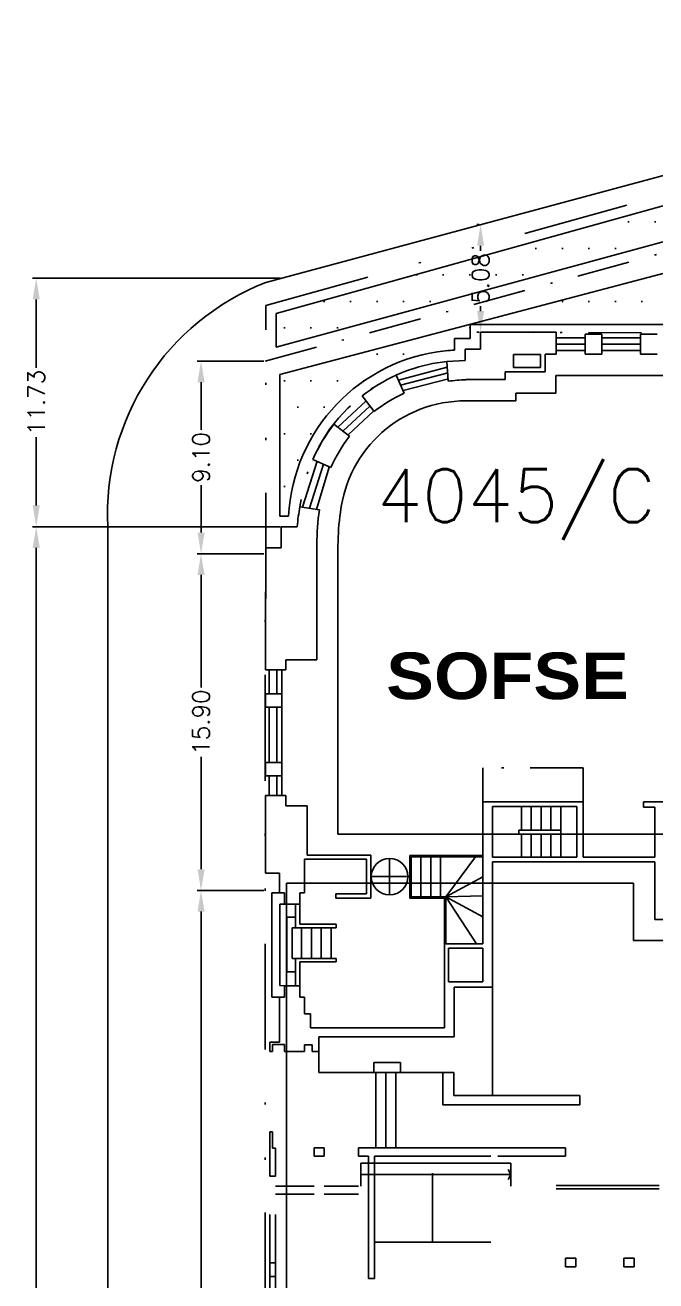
# Model space of a CAD drawing. Header units: metres. Extents: x -2640 to -492, y 2614 to 2999.
# Drawn here: x -2214.4 to -2184.6, y 2809.7 to 2869 of the extents above; entities that cross this region are included whole.
import ezdxf

# ---------------------------------------------------------------- set-up
doc = ezdxf.new("R2010")
doc.units = ezdxf.units.M
doc.header["$LTSCALE"] = 10
doc.header["$MEASUREMENT"] = 0
doc.linetypes.add('DASHDOT2', pattern=[0.5, 0.25, -0.125, 0, -0.125])
doc.linetypes.add('DIVIDE', pattern=[1.25, 0.5, -0.25, 0, -0.25, 0, -0.25])
doc.layers.get('0').update_dxf_attribs({"linetype": 'CONTINUOUS'})
doc.layers.get('DEFPOINTS').update_dxf_attribs({"linetype": 'CONTINUOUS'})
for name, color, linetype in [('ADIF', 150, 'CONTINUOUS'), ('CALLES', 2, 'CONTINUOUS'), ('COTAS', 2, 'CONTINUOUS'), ('EDIFICIOS', 4, 'CONTINUOUS'), ('ESCALERA', 4, 'CONTINUOUS'), ('HABILITA', 181, 'CONTINUOUS'), ('LIMITE', 2, 'DASHDOT2'), ('LINE_02', 2, 'CONTINUOUS'), ('LOCALES', 1, 'CONTINUOUS'), ('MUROS-NUEVOS', 3, 'CONTINUOUS'), ('PERMUTA', 130, 'CONTINUOUS'), ('TEXT-03', 3, 'CONTINUOUS'), ('Titulo (Solo límites)', 102, 'DIVIDE'), ('TMR', 220, 'CONTINUOUS')]:
    doc.layers.add(name, color=color, linetype=linetype)
doc.styles.add('ROMANS', font='romans.shx')
doc.styles.add('SANSSERIFBOLD', font='sasb____.pfb', dxfattribs={"width": 0.8, "height": 8})
doc.dimstyles.new('CHICAS', dxfattribs={"dimtxt": 0.8, "dimasz": 1, "dimexe": 0.18, "dimexo": 0.0625, "dimgap": 0.09, "dimtad": 0, "dimzin": 0, "dimdsep": 46, "dimtxsty": 'ROMANS', "dimcen": 0.09, "dimclrd": 1, "dimclre": 1, "dimclrt": 7, "dimadec": 0, "dimazin": 0, "dimtfac": 1, "dimtmove": 2, "dimatfit": 3, "dimfxl": 0, "dimtolj": 1, "dimtzin": 0, "dimarcsym": 0})
pattern_1 = [(0, (-2264.68, 1649.6632), (0.625, 1.25), [0, -1.25])]

# ---------------------------------------------------------------- blocks, each defined once
blk = doc.blocks.new('*D12')
at = {"layer": 'COTAS', "color": 1, "lineweight": -2}
for p, q in [((-2192.98, 2859.538), (-2193.097, 2859.538)), ((-2192.917, 2858.538), (-2192.917, 2858.307)), ((-2192.917, 2855.458), (-2192.917, 2855.689)), ((-2192.98, 2854.458), (-2193.097, 2854.458))]:
    blk.add_line(p, q, dxfattribs=at)
at = {"layer": 'COTAS', "color": 1}
for points in [[(-2193.084, 2858.538), (-2192.751, 2858.538), (-2192.917, 2859.538)], [(-2193.084, 2855.458), (-2192.751, 2855.458), (-2192.917, 2854.458)]]:
    blk.add_solid(points, dxfattribs=at)
at = {"layer": 'DEFPOINTS', "color": 0}
for p in [(-2192.917, 2859.538), (-2192.917, 2854.458), (-2192.917, 2854.458)]:
    blk.add_point(p, dxfattribs=at)
at = {"layer": 'COTAS', "color": 7, "insert": (-2192.917, 2856.998), "char_height": 0.8, "attachment_point": 5, "rotation": 90, "style": 'ROMANS'}
blk.add_mtext('\\A1;5.08', dxfattribs=at)
blk = doc.blocks.new('*D13')
at = {"layer": 'COTAS', "color": 1, "lineweight": -2}
for p, q in [((-2202.39, 2857.003), (-2214.082, 2857.003)), ((-2213.902, 2856.003), (-2213.902, 2852.771)), ((-2213.902, 2846.273), (-2213.902, 2849.505)), ((-2202.39, 2845.273), (-2214.082, 2845.273))]:
    blk.add_line(p, q, dxfattribs=at)
at = {"layer": 'COTAS', "color": 1}
for points in [[(-2214.069, 2856.003), (-2213.736, 2856.003), (-2213.902, 2857.003)], [(-2214.069, 2846.273), (-2213.736, 2846.273), (-2213.902, 2845.273)]]:
    blk.add_solid(points, dxfattribs=at)
at = {"layer": 'DEFPOINTS', "color": 0}
for p in [(-2202.328, 2857.003), (-2213.902, 2845.273), (-2202.328, 2845.273)]:
    blk.add_point(p, dxfattribs=at)
at = {"layer": 'COTAS', "color": 7, "insert": (-2213.902, 2851.138), "char_height": 0.8, "attachment_point": 5, "rotation": 90, "style": 'ROMANS'}
blk.add_mtext('\\A1;11.73', dxfattribs=at)
blk = doc.blocks.new('*D39')
at = {"layer": 'COTAS', "color": 1, "lineweight": -2}
for p, q in [((-2202.39, 2845.273), (-2214.082, 2845.273)), ((-2213.902, 2844.273), (-2213.902, 2776.622)), ((-2213.902, 2704.943), (-2213.902, 2772.594)), ((-2204.452, 2703.943), (-2214.082, 2703.943))]:
    blk.add_line(p, q, dxfattribs=at)
at = {"layer": 'COTAS', "color": 1}
for points in [[(-2214.069, 2844.273), (-2213.736, 2844.273), (-2213.902, 2845.273)], [(-2214.069, 2704.943), (-2213.736, 2704.943), (-2213.902, 2703.943)]]:
    blk.add_solid(points, dxfattribs=at)
at = {"layer": 'DEFPOINTS', "color": 0}
for p in [(-2213.902, 2845.273), (-2202.328, 2845.273), (-2204.389, 2703.943)]:
    blk.add_point(p, dxfattribs=at)
at = {"layer": 'COTAS', "color": 7, "insert": (-2213.902, 2774.608), "char_height": 0.8, "attachment_point": 5, "rotation": 90, "style": 'ROMANS'}
blk.add_mtext('\\A1;141.33', dxfattribs=at)
blk = doc.blocks.new('*D278')
at = {"layer": 'COTAS', "color": 1, "lineweight": -2}
for p, q in [((-2204.477, 2828.092), (-2206.299, 2828.092)), ((-2206.119, 2827.092), (-2206.119, 2770.106)), ((-2206.119, 2709.092), (-2206.119, 2766.079)), ((-2204.496, 2708.092), (-2206.299, 2708.092))]:
    blk.add_line(p, q, dxfattribs=at)
at = {"layer": 'COTAS', "color": 1}
for points in [[(-2206.286, 2827.092), (-2205.952, 2827.092), (-2206.119, 2828.092)], [(-2206.286, 2709.092), (-2205.952, 2709.092), (-2206.119, 2708.092)]]:
    blk.add_solid(points, dxfattribs=at)
at = {"layer": 'DEFPOINTS', "color": 0}
for p in [(-2204.415, 2828.092), (-2206.119, 2708.092), (-2204.433, 2708.092)]:
    blk.add_point(p, dxfattribs=at)
at = {"layer": 'COTAS', "color": 7, "insert": (-2206.119, 2768.092), "char_height": 0.8, "attachment_point": 5, "rotation": 90, "style": 'ROMANS'}
blk.add_mtext('\\A1;120.00', dxfattribs=at)
blk = doc.blocks.new('*D279')
at = {"layer": 'COTAS', "color": 1, "lineweight": -2}
for p, q in [((-2203.147, 2843.992), (-2206.299, 2843.992)), ((-2206.119, 2842.992), (-2206.119, 2837.675)), ((-2206.119, 2829.092), (-2206.119, 2834.41)), ((-2203.147, 2828.092), (-2206.299, 2828.092))]:
    blk.add_line(p, q, dxfattribs=at)
at = {"layer": 'COTAS', "color": 1}
for points in [[(-2206.285, 2842.992), (-2205.952, 2842.992), (-2206.119, 2843.992)], [(-2206.285, 2829.092), (-2205.952, 2829.092), (-2206.119, 2828.092)]]:
    blk.add_solid(points, dxfattribs=at)
at = {"layer": 'DEFPOINTS', "color": 0}
for p in [(-2203.084, 2843.992), (-2206.119, 2828.092), (-2203.084, 2828.092)]:
    blk.add_point(p, dxfattribs=at)
at = {"layer": 'COTAS', "color": 7, "insert": (-2206.119, 2836.042), "char_height": 0.8, "attachment_point": 5, "rotation": 90, "style": 'ROMANS'}
blk.add_mtext('\\A1;15.90', dxfattribs=at)
blk = doc.blocks.new('*D280')
at = {"layer": 'COTAS', "color": 1, "lineweight": -2}
for p, q in [((-2203.147, 2853.092), (-2206.298, 2853.092)), ((-2206.118, 2852.092), (-2206.118, 2849.851)), ((-2206.118, 2844.992), (-2206.118, 2847.233)), ((-2203.147, 2843.992), (-2206.298, 2843.992))]:
    blk.add_line(p, q, dxfattribs=at)
at = {"layer": 'COTAS', "color": 1}
for points in [[(-2206.285, 2852.092), (-2205.952, 2852.092), (-2206.118, 2853.092)], [(-2206.285, 2844.992), (-2205.952, 2844.992), (-2206.118, 2843.992)]]:
    blk.add_solid(points, dxfattribs=at)
at = {"layer": 'DEFPOINTS', "color": 0}
for p in [(-2203.084, 2853.092), (-2206.118, 2843.992), (-2203.084, 2843.992)]:
    blk.add_point(p, dxfattribs=at)
at = {"layer": 'COTAS', "color": 7, "insert": (-2206.118, 2848.542), "char_height": 0.8, "attachment_point": 5, "rotation": 90, "style": 'ROMANS'}
blk.add_mtext('\\A1;9.10', dxfattribs=at)

msp = doc.modelspace()

# ---------------------------------------------------------------- hatches: boundary and pattern name
at = {"layer": 'HABILITA'}
h = msp.add_hatch(dxfattribs=at)
h.set_pattern_fill('DOTS', color=256, scale=20, style=0)
h.set_pattern_definition(pattern_1)
h.paths.add_polyline_path([(-2182.202, 2854.825), (-2182.202, 2857.785), (-2191.834, 2855.245), (-2191.754, 2854.827)])
h.paths.add_polyline_path([(-2202.402, 2852.459), (-2202.402, 2845.773), (-2201.984, 2845.773, -0.369892), (-2194.568, 2853.577, -0.012019), (-2194.145, 2853.611), (-2194.145, 2854.158), (-2193.417, 2854.158), (-2193.417, 2854.828)])
h.paths.add_polyline_path([(-2191.754, 2854.827), (-2191.834, 2855.245), (-2193.417, 2854.828)])
at = {"layer": 'PERMUTA'}
h = msp.add_hatch(dxfattribs=at)
h.set_pattern_fill('DOTS', color=256, scale=20, style=0)
h.set_pattern_definition(pattern_1)
edge = h.paths.add_edge_path()
edge.add_line((-2178.345, 2860.345), (-2202.564, 2853.752))
edge.add_line((-2202.564, 2853.752), (-2202.564, 2855.336))
edge.add_line((-2202.564, 2855.336), (-2162.408, 2866.52))
edge.add_line((-2162.408, 2866.52), (-2145.029, 2871.36))
edge.add_line((-2145.029, 2871.36), (-2132.235, 2874.923))
edge.add_line((-2132.235, 2874.923), (-2103.963, 2882.797))
edge.add_line((-2103.963, 2882.797), (-2103.959, 2883.537))
edge.add_line((-2103.959, 2883.537), (-2091.28, 2887.068))
edge.add_line((-2091.28, 2887.068), (-2091.287, 2884.253))
edge.add_line((-2091.287, 2884.253), (-2101.63, 2881.385))
edge.add_line((-2101.63, 2881.385), (-2136.812, 2871.736))
edge.add_line((-2136.812, 2871.736), (-2178.346, 2860.345))

# ---------------------------------------------------------------- linework, layer by layer
msp.add_line((-2202.87, 2814.887), (-2202.87, 2816.693))
at = {"layer": 'ADIF'}
for p, q in [((-2202.084, 2806.876), (-2202.084, 2828.442)), ((-2185.696, 2828.442), (-2202.084, 2828.442)), ((-2185.696, 2828.442), (-2185.696, 2825.724)), ((-2185.696, 2825.724), (-2177.643, 2825.724))]:
    msp.add_line(p, q, dxfattribs=at)
at = {"layer": 'CALLES'}
for p, q in [((-2203.064, 2856.805), (-2174.036, 2864.623)), ((-2210.522, 2845.273), (-2210.522, 2705.639))]:
    msp.add_line(p, q, dxfattribs=at)
msp.add_arc((-2198.78, 2845.857), 11.757, 111.37254, 182.84461, dxfattribs=at)
at = {"layer": 'EDIFICIOS'}
for p, q in [((-2192.917, 2854.458), (-2192.917, 2853.658)), ((-2189.345, 2854.458), (-2192.917, 2854.458)), ((-2189.345, 2854.458), (-2189.345, 2853.413)), ((-2187.984, 2853.418), (-2187.984, 2854.36)), ((-2187.984, 2854.36), (-2187.197, 2854.36)), ((-2187.197, 2854.36), (-2187.197, 2853.418)), ((-2185.369, 2854.36), (-2184.582, 2854.36)), ((-2185.369, 2853.418), (-2185.369, 2854.36)), ((-2193.645, 2853.658), (-2193.645, 2853.125)), ((-2192.917, 2853.658), (-2193.645, 2853.658)), ((-2191.363, 2853.409), (-2191.362, 2852.786)), ((-2191.363, 2853.409), (-2190.081, 2853.409)), ((-2190.081, 2853.409), (-2190.081, 2852.786)), ((-2189.87, 2853.413), (-2189.87, 2852.58)), ((-2189.345, 2853.413), (-2189.87, 2853.413)), ((-2187.197, 2853.418), (-2187.984, 2853.418)), ((-2184.582, 2853.418), (-2185.369, 2853.418)), ((-2194.516, 2853.08), (-2193.645, 2853.125)), ((-2194.449, 2852.151), (-2194.516, 2853.08)), ((-2191.362, 2852.786), (-2190.081, 2852.786)), ((-2196.528, 2851.578), (-2196.903, 2852.43)), ((-2191.753, 2852.216), (-2193.611, 2852.216)), ((-2191.753, 2852.58), (-2191.753, 2852.216)), ((-2191.753, 2852.58), (-2191.753, 2852.58)), ((-2189.87, 2852.58), (-2191.753, 2852.58)), ((-2197.951, 2850.707), (-2198.517, 2851.446)), ((-2199.104, 2849.549), (-2199.845, 2850.112)), ((-2199.985, 2848.074), (-2200.841, 2848.439)), ((-2200.528, 2846.063), (-2201.446, 2846.217)), ((-2202.328, 2845.273), (-2202.328, 2844.273)), ((-2201.578, 2845.273), (-2202.328, 2845.273)), ((-2200.65, 2844.428), (-2200.65, 2838.978)), ((-2202.328, 2844.273), (-2203.078, 2844.273)), ((-2203.078, 2842.195), (-2203.078, 2838.517)), ((-2203.078, 2838.517), (-2202.108, 2838.517)), ((-2202.108, 2838.978), (-2200.65, 2838.978)), ((-2202.108, 2838.517), (-2202.108, 2838.978)), ((-2203.079, 2837.377), (-2203.079, 2837.377)), ((-2203.079, 2837.377), (-2202.304, 2837.377)), ((-2203.079, 2837.377), (-2203.079, 2836.747)), ((-2202.304, 2837.377), (-2202.304, 2836.747)), ((-2202.304, 2836.747), (-2203.079, 2836.747)), ((-2203.079, 2834.136), (-2202.304, 2834.136)), ((-2203.079, 2834.136), (-2203.079, 2834.136)), ((-2203.079, 2834.136), (-2203.079, 2833.505)), ((-2202.304, 2834.136), (-2202.304, 2833.505)), ((-2202.304, 2833.505), (-2203.079, 2833.505)), ((-2203.072, 2832.581), (-2203.072, 2828.915)), ((-2202.107, 2832.581), (-2203.072, 2832.581)), ((-2202.107, 2832.581), (-2202.107, 2832.094)), ((-2202.107, 2832.094), (-2201.107, 2832.094)), ((-2201.107, 2832.094), (-2201.107, 2829.754)), ((-2192.81, 2832.274), (-2192.81, 2825.566)), ((-2188.077, 2832.274), (-2192.81, 2832.274)), ((-2192.348, 2832.065), (-2192.348, 2829.668)), ((-2188.366, 2832.065), (-2192.348, 2832.065)), ((-2188.366, 2832.065), (-2188.366, 2829.668)), ((-2188.077, 2832.274), (-2188.077, 2829.668)), ((-2185.23, 2832.274), (-2185.23, 2832.031)), ((-2178.912, 2832.274), (-2185.23, 2832.274)), ((-2185.23, 2832.031), (-2184.696, 2832.031)), ((-2184.696, 2832.031), (-2184.696, 2829.668)), ((-2191.115, 2830.942), (-2191.115, 2830.747)), ((-2191.115, 2830.942), (-2189.128, 2830.942)), ((-2191.115, 2830.747), (-2189.128, 2830.747)), ((-2189.128, 2830.942), (-2189.128, 2830.747)), ((-2201.241, 2829.574), (-2198.304, 2829.574)), ((-2201.241, 2829.574), (-2201.241, 2827.986)), ((-2201.107, 2829.754), (-2198.097, 2829.754)), ((-2198.304, 2829.574), (-2198.304, 2827.938)), ((-2198.097, 2829.754), (-2198.097, 2827.73)), ((-2188.366, 2829.668), (-2192.348, 2829.668)), ((-2184.696, 2829.668), (-2188.077, 2829.668)), ((-2192.348, 2829.442), (-2192.348, 2823.518)), ((-2184.696, 2829.442), (-2192.348, 2829.442)), ((-2184.696, 2829.442), (-2184.696, 2826.724)), ((-2203.072, 2828.915), (-2202.408, 2828.915)), ((-2202.408, 2828.915), (-2202.408, 2827.981)), ((-2202.408, 2827.981), (-2202.177, 2827.981)), ((-2202.177, 2827.981), (-2202.178, 2827.442)), ((-2201.458, 2827.986), (-2201.458, 2827.441)), ((-2201.241, 2827.986), (-2201.458, 2827.986)), ((-2201.241, 2827.986), (-2201.241, 2827.986)), ((-2199.754, 2827.938), (-2199.754, 2827.73)), ((-2198.304, 2827.938), (-2199.754, 2827.938)), ((-2201.458, 2827.441), (-2202.178, 2827.442)), ((-2198.097, 2827.73), (-2199.754, 2827.73)), ((-2184.696, 2826.724), (-2178.643, 2826.724)), ((-2194.626, 2825.566), (-2192.81, 2825.566)), ((-2194.626, 2823.775), (-2194.626, 2825.566)), ((-2194.431, 2825.37), (-2192.81, 2825.37)), ((-2194.431, 2823.775), (-2194.431, 2825.37)), ((-2192.81, 2825.37), (-2192.81, 2823.775)), ((-2194.626, 2823.775), (-2194.626, 2821.599)), ((-2192.81, 2823.775), (-2194.431, 2823.775)), ((-2202.408, 2820.929), (-2202.408, 2823.054)), ((-2202.408, 2823.054), (-2202.177, 2823.054)), ((-2201.458, 2823.594), (-2202.178, 2823.594)), ((-2202.177, 2823.054), (-2202.178, 2823.594)), ((-2201.458, 2823.05), (-2201.458, 2823.594)), ((-2201.241, 2823.05), (-2201.458, 2823.05)), ((-2201.241, 2822.259), (-2201.241, 2823.05)), ((-2201.241, 2823.05), (-2201.241, 2823.05)), ((-2192.348, 2823.518), (-2194.164, 2823.518)), ((-2194.164, 2823.518), (-2194.164, 2821.183)), ((-2201.241, 2822.259), (-2200.948, 2822.259)), ((-2200.948, 2822.259), (-2200.948, 2821.599)), ((-2194.626, 2821.599), (-2200.948, 2821.599)), ((-2202.87, 2820.929), (-2202.408, 2820.929)), ((-2202.87, 2820.493), (-2202.87, 2820.929)), ((-2202.748, 2820.815), (-2202.408, 2820.815)), ((-2202.748, 2820.815), (-2202.748, 2820.493)), ((-2202.408, 2820.929), (-2202.408, 2821.161)), ((-2202.176, 2820.815), (-2202.408, 2820.815)), ((-2202.176, 2820.493), (-2202.176, 2820.815)), ((-2201.24, 2820.805), (-2201.24, 2820.493)), ((-2200.868, 2820.805), (-2201.24, 2820.805)), ((-2200.868, 2820.49), (-2200.868, 2820.805)), ((-2194.164, 2821.183), (-2200.561, 2821.183)), ((-2200.561, 2821.183), (-2200.561, 2820.49)), ((-2202.748, 2820.493), (-2202.87, 2820.493)), ((-2201.24, 2820.493), (-2202.176, 2820.493)), ((-2200.561, 2820.49), (-2200.868, 2820.49)), ((-2197.958, 2819.497), (-2197.958, 2819.972)), ((-2197.958, 2819.972), (-2196.693, 2819.972)), ((-2196.693, 2819.497), (-2197.958, 2819.497)), ((-2196.693, 2819.972), (-2196.693, 2819.497)), ((-2194.186, 2819.497), (-2194.7, 2819.497)), ((-2194.7, 2817.969), (-2194.7, 2819.497)), ((-2194.186, 2818.404), (-2194.186, 2819.497)), ((-2188.223, 2818.404), (-2194.186, 2818.404)), ((-2188.223, 2818.404), (-2188.223, 2817.969)), ((-2188.223, 2817.969), (-2194.7, 2817.969)), ((-2202.87, 2816.693), (-2202.748, 2816.693)), ((-2202.87, 2815.933), (-2202.87, 2816.693)), ((-2202.748, 2816.693), (-2202.748, 2815.924)), ((-2202.87, 2814.602), (-2202.87, 2815.933)), ((-2202.748, 2815.924), (-2202.595, 2815.924)), ((-2202.595, 2815.924), (-2202.595, 2814.602)), ((-2200.777, 2815.933), (-2200.297, 2815.933)), ((-2200.777, 2815.933), (-2200.777, 2815.548)), ((-2200.297, 2815.933), (-2200.297, 2815.548)), ((-2198.68, 2815.933), (-2198.68, 2815.548)), ((-2198.68, 2815.933), (-2188.913, 2815.933)), ((-2188.913, 2815.933), (-2188.913, 2815.548)), ((-2200.777, 2815.548), (-2200.297, 2815.548)), ((-2198.68, 2815.548), (-2198.209, 2815.548)), ((-2198.209, 2809.769), (-2198.209, 2815.548)), ((-2197.934, 2809.769), (-2197.934, 2815.548)), ((-2197.934, 2815.548), (-2192.431, 2815.548)), ((-2192.101, 2815.548), (-2188.913, 2815.548)), ((-2195.183, 2814.733), (-2195.183, 2811.476)), ((-2202.595, 2814.602), (-2202.87, 2814.602)), ((-2197.934, 2811.476), (-2196.558, 2811.476)), ((-2196.558, 2811.476), (-2195.183, 2811.476)), ((-2195.183, 2811.476), (-2193.807, 2811.476)), ((-2193.807, 2811.476), (-2192.431, 2811.476)), ((-2188.9, 2810.319), (-2188.9, 2810.731)), ((-2188.9, 2810.731), (-2188.423, 2810.731)), ((-2188.423, 2810.319), (-2188.423, 2810.731)), ((-2186.148, 2810.731), (-2185.671, 2810.731)), ((-2186.148, 2810.319), (-2186.148, 2810.731)), ((-2185.671, 2810.319), (-2185.671, 2810.731)), ((-2202.87, 2809.868), (-2202.87, 2810.51)), ((-2202.595, 2810.51), (-2202.87, 2810.51)), ((-2202.595, 2810.51), (-2202.595, 2809.868)), ((-2188.9, 2810.319), (-2188.423, 2810.319)), ((-2186.148, 2810.319), (-2185.671, 2810.319)), ((-2202.595, 2809.868), (-2202.87, 2809.868)), ((-2198.209, 2809.769), (-2197.934, 2809.769))]:
    msp.add_line(p, q, dxfattribs=at)
for centre, radius, start, end in [((-2193.4, 2844.865), 8.336, 114.84742, 127.86928), ((-2190.276, 2803.611), 48.719, 93.92554, 94.91373), ((-2193.4, 2844.865), 7.406, 114.98539, 127.9243), ((-2193.23, 2845.039), 8.336, 142.51747, 155.932), ((-2193.23, 2845.039), 7.406, 142.48277, 155.81066), ((-2193.269, 2844.596), 8.336, 168.7876, 175.34196), ((-2188.802, 2844.364), 11.849, 171.75471, 179.68797)]:
    msp.add_arc(centre, radius, start, end, dxfattribs=at)
at = {"layer": 'ESCALERA', "color": 1}
for p, q in [((-2190.989, 2830.942), (-2190.989, 2832.065)), ((-2190.524, 2830.942), (-2190.524, 2832.065)), ((-2190.059, 2830.942), (-2190.059, 2832.065)), ((-2189.593, 2830.942), (-2189.593, 2832.065)), ((-2189.128, 2830.942), (-2189.128, 2832.065)), ((-2190.989, 2830.747), (-2190.989, 2829.668)), ((-2190.524, 2830.747), (-2190.524, 2829.668)), ((-2190.059, 2830.747), (-2190.059, 2829.668)), ((-2189.593, 2830.747), (-2189.593, 2829.668)), ((-2189.128, 2830.747), (-2189.128, 2829.668)), ((-2195.737, 2829.686), (-2195.737, 2827.791)), ((-2195.272, 2829.686), (-2195.272, 2827.791)), ((-2194.807, 2829.686), (-2194.807, 2827.791)), ((-2194.562, 2827.791), (-2193.158, 2829.686)), ((-2194.562, 2827.791), (-2192.81, 2828.739)), ((-2194.562, 2827.791), (-2192.81, 2827.839)), ((-2194.562, 2827.791), (-2193.11, 2825.566)), ((-2194.562, 2827.791), (-2192.81, 2826.844))]:
    msp.add_line(p, q, dxfattribs=at)
at = {"layer": 'HABILITA'}
for p, q in [((-2182.202, 2857.785), (-2202.402, 2852.459)), ((-2193.417, 2854.828), (-2182.202, 2854.825)), ((-2193.417, 2854.828), (-2193.417, 2854.158)), ((-2193.417, 2854.158), (-2194.145, 2854.158)), ((-2194.145, 2854.158), (-2194.145, 2853.611)), ((-2202.402, 2852.459), (-2202.402, 2845.773)), ((-2201.984, 2845.773), (-2202.402, 2845.773))]:
    msp.add_line(p, q, dxfattribs=at)
for centre, radius, start, end in [((-2193.723, 2845.349), 8.272, 95.85789, 177.05847), ((-2193.645, 2844.789), 8.836, 93.24387, 96.00234)]:
    msp.add_arc(centre, radius, start, end, dxfattribs=at)
at = {"layer": 'LIMITE'}
for p, q in [((-2203.084, 2853.092), (-2178.214, 2859.862)), ((-2192.917, 2854.458), (-2181.702, 2854.422)), ((-2192.81, 2833.891), (-2192.81, 2832.274)), ((-2188.077, 2833.891), (-2192.81, 2833.891)), ((-2188.077, 2833.891), (-2188.077, 2832.274))]:
    msp.add_line(p, q, dxfattribs=at)
msp.add_arc((-2193.723, 2845.349), 7.772, 95.85789, 173.58405, dxfattribs=at)
at = {"layer": 'LINE_02'}
for p, q in [((-2187.984, 2854.196), (-2189.345, 2854.191)), ((-2187.984, 2853.895), (-2189.345, 2853.89)), ((-2185.369, 2854.196), (-2187.197, 2854.196)), ((-2185.369, 2853.895), (-2187.197, 2853.895)), ((-2187.984, 2853.593), (-2189.345, 2853.588)), ((-2185.369, 2853.593), (-2187.197, 2853.593)), ((-2194.496, 2852.802), (-2196.801, 2852.198)), ((-2194.456, 2852.542), (-2196.694, 2851.956)), ((-2194.436, 2852.259), (-2196.58, 2851.697)), ((-2198.334, 2851.207), (-2199.664, 2849.975)), ((-2198.153, 2850.965), (-2199.421, 2849.791)), ((-2197.972, 2850.724), (-2199.179, 2849.606)), ((-2200.634, 2848.369), (-2201.324, 2846.197)), ((-2200.34, 2848.225), (-2200.998, 2846.142)), ((-2200.065, 2848.091), (-2200.674, 2846.088)), ((-2202.907, 2837.377), (-2202.907, 2838.517)), ((-2202.546, 2837.377), (-2202.546, 2838.517)), ((-2202.304, 2837.377), (-2202.304, 2838.517)), ((-2202.907, 2836.747), (-2202.907, 2834.136)), ((-2202.546, 2836.747), (-2202.546, 2834.136)), ((-2202.304, 2836.747), (-2202.304, 2834.136)), ((-2202.907, 2833.505), (-2202.907, 2832.581)), ((-2202.546, 2833.505), (-2202.546, 2832.581)), ((-2202.304, 2833.505), (-2202.304, 2832.581)), ((-2197.215, 2829.608), (-2197.215, 2827.88)), ((-2196.266, 2829.749), (-2196.266, 2827.728)), ((-2196.266, 2829.749), (-2192.81, 2829.749)), ((-2196.203, 2829.686), (-2192.81, 2829.686)), ((-2196.203, 2829.686), (-2196.203, 2827.791)), ((-2196.266, 2828.744), (-2198.097, 2828.744)), ((-2202.775, 2827.981), (-2202.775, 2823.052)), ((-2202.408, 2827.981), (-2202.775, 2827.981)), ((-2196.203, 2827.791), (-2194.562, 2827.791)), ((-2194.562, 2827.791), (-2194.563, 2825.566)), ((-2202.403, 2827.442), (-2202.403, 2823.6)), ((-2202.178, 2827.442), (-2202.403, 2827.442)), ((-2201.654, 2827.441), (-2201.654, 2826.322)), ((-2201.458, 2826.498), (-2201.458, 2827.441)), ((-2196.266, 2827.728), (-2194.625, 2827.728)), ((-2194.625, 2827.728), (-2194.626, 2825.566)), ((-2202.071, 2826.831), (-2202.071, 2824.247)), ((-2201.654, 2826.831), (-2202.071, 2826.831)), ((-2201.816, 2826.322), (-2201.816, 2824.873)), ((-2201.654, 2826.322), (-2201.816, 2826.322)), ((-2199.743, 2826.322), (-2201.654, 2826.322)), ((-2199.743, 2826.498), (-2201.458, 2826.498)), ((-2201.371, 2826.322), (-2201.371, 2824.873)), ((-2200.906, 2826.322), (-2200.906, 2824.873)), ((-2200.44, 2826.322), (-2200.44, 2824.873)), ((-2199.975, 2826.322), (-2199.975, 2824.873)), ((-2199.743, 2826.498), (-2199.743, 2826.322)), ((-2201.816, 2824.873), (-2201.654, 2824.873)), ((-2201.654, 2824.873), (-2201.654, 2823.594)), ((-2199.743, 2824.873), (-2201.654, 2824.873)), ((-2199.743, 2824.873), (-2199.743, 2824.717)), ((-2202.071, 2824.247), (-2201.654, 2824.247)), ((-2199.743, 2824.717), (-2201.458, 2824.717)), ((-2201.458, 2824.717), (-2201.458, 2823.594)), ((-2202.775, 2823.052), (-2202.408, 2823.054)), ((-2202.403, 2823.6), (-2202.178, 2823.594)), ((-2200.561, 2820.49), (-2200.561, 2819.497)), ((-2194.7, 2819.497), (-2200.561, 2819.497)), ((-2197.857, 2819.497), (-2197.857, 2815.956)), ((-2197.391, 2819.497), (-2197.391, 2815.956)), ((-2196.926, 2819.497), (-2196.926, 2815.956)), ((-2198.575, 2815.213), (-2198.575, 2814.128)), ((-2191.49, 2815.213), (-2198.575, 2815.213)), ((-2191.621, 2814.91), (-2191.49, 2814.674)), ((-2191.49, 2815.213), (-2191.49, 2814.128)), ((-2191.49, 2814.674), (-2198.575, 2814.674)), ((-2191.621, 2814.438), (-2191.49, 2814.674)), ((-2200.777, 2814.128), (-2202.595, 2814.128)), ((-2200.777, 2813.742), (-2202.595, 2813.742)), ((-2198.68, 2814.128), (-2200.297, 2814.128)), ((-2198.68, 2813.742), (-2200.297, 2813.742)), ((-2202.87, 2812.796), (-2202.87, 2810.51)), ((-2202.595, 2812.796), (-2202.595, 2810.51)), ((-2202.87, 2809.868), (-2202.87, 2807.694)), ((-2202.595, 2809.868), (-2202.595, 2807.694))]:
    msp.add_line(p, q, dxfattribs=at)
msp.add_circle((-2197.215, 2828.744), 0.864, dxfattribs=at)
at = {"layer": 'LOCALES'}
msp.add_line((-2192.348, 2823.518), (-2192.348, 2818.404), dxfattribs=at)
at = {"layer": 'MUROS-NUEVOS'}
for p, q in [((-2184.492, 2814.153), (-2189.342, 2814.153)), ((-2184.492, 2813.993), (-2189.342, 2813.993))]:
    msp.add_line(p, q, dxfattribs=at)
at = {"layer": 'PERMUTA'}
msp.add_lwpolyline([(-2178.345, 2860.345), (-2202.564, 2853.752), (-2202.564, 2855.336), (-2162.408, 2866.52), (-2145.029, 2871.36), (-2132.235, 2874.923), (-2103.963, 2882.797), (-2103.959, 2883.537), (-2091.28, 2887.068), (-2091.287, 2884.253), (-2101.63, 2881.385), (-2136.812, 2871.736), (-2178.346, 2860.345)], dxfattribs=at)
at = {"layer": 'Titulo (Solo límites)'}
for p, q in [((-2203.064, 2855.716), (-2162.542, 2867.002)), ((-2203.064, 2841.866), (-2203.064, 2855.716)), ((-2203.084, 2807.877), (-2203.084, 2841.867))]:
    msp.add_line(p, q, dxfattribs=at)
at = {"layer": 'TMR'}
for p, q in [((-2180.624, 2852.413), (-2189.37, 2852.413)), ((-2189.37, 2852.413), (-2189.37, 2851.58)), ((-2189.37, 2851.58), (-2191.253, 2851.58)), ((-2191.253, 2851.58), (-2191.253, 2851.216)), ((-2191.253, 2851.216), (-2193.611, 2851.216)), ((-2199.652, 2844.381), (-2199.652, 2830.754))]:
    msp.add_line(p, q, dxfattribs=at)
msp.add_lwpolyline([(-2199.652, 2830.754), (-2183.696, 2830.754)], dxfattribs=at)
for centre, radius, start, end in [((-2193.633, 2845.276), 5.939, 89.78904, 173.4671), ((-2188.304, 2844.316), 11.349, 171.71331, 179.68797)]:
    msp.add_arc(centre, radius, start, end, dxfattribs=at)

# ---------------------------------------------------------------- texts
at = {"layer": 'TEXT-03', "color": 4, "style": 'ROMANS'}
msp.add_text('4045/C', height=2.5, dxfattribs=at).set_placement((-2197.822, 2845.492))
at = {"layer": 'TMR', "style": 'SANSSERIFBOLD', "width": 1.1}
msp.add_text('SOFSE', height=2.2, dxfattribs=at).set_placement((-2197.375, 2837.129))

# ---------------------------------------------------------------- dimensions: what is measured, and where the dimension line sits
at = {"layer": 'COTAS'}
for p1, p2, distance, picture, middle in [((-2192.917, 2859.538), (-2192.917, 2854.458), 0, '*D12', (-2192.917, 2856.998)), ((-2202.328, 2857.003), (-2202.328, 2845.273), -11.575, '*D13', (-2213.902, 2851.138)), ((-2203.084, 2853.092), (-2203.084, 2843.992), -3.034, '*D280', (-2206.118, 2848.542)), ((-2203.084, 2843.992), (-2203.084, 2828.092), -3.034, '*D279', (-2206.119, 2836.042))]:
    dim = msp.add_aligned_dim(p1=p1, p2=p2, distance=distance, dimstyle='CHICAS', dxfattribs=at)
    dim.commit()
    dim.dimension.update_dxf_attribs({"geometry": picture, "text_midpoint": middle})
for base, p1, p2, picture, middle in [((-2213.902, 2845.273), (-2204.389, 2703.943), (-2202.328, 2845.273), '*D39', (-2213.902, 2774.608)), ((-2206.119, 2708.092), (-2204.415, 2828.092), (-2204.433, 2708.092), '*D278', (-2206.119, 2768.092))]:
    dim = msp.add_linear_dim(base=base, p1=p1, p2=p2, angle=90, dimstyle='CHICAS', dxfattribs=at)
    dim.commit()
    dim.dimension.update_dxf_attribs({"geometry": picture, "text_midpoint": middle})

doc.saveas('drawing.dxf')
